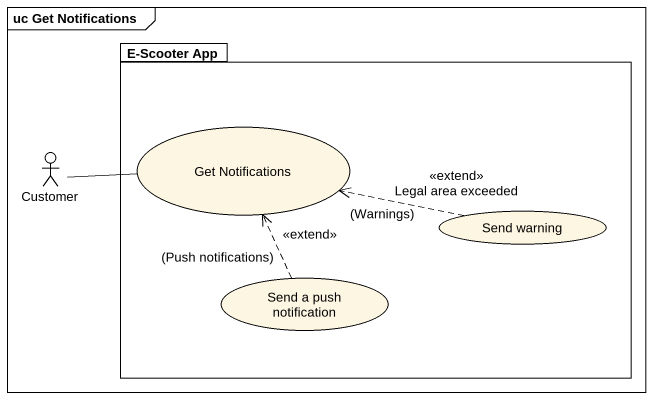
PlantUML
@startuml
mainframe uc Get Notifications
package "E-Scooter App" as E_Scooter_App {
  usecase "Get Notifications" as Get_Notifications
  usecase "Send warning" as Send_warning
  usecase "Send a push notification" as Send_a_push_notification
}
actor Customer
Customer -right- Get_Notifications
Send_warning .left.> Get_Notifications : <<extend>> Legal area exceeded\n(Warnings)
Send_a_push_notification .up.> Get_Notifications : <<extend>>\n(Push notifications)
@enduml
